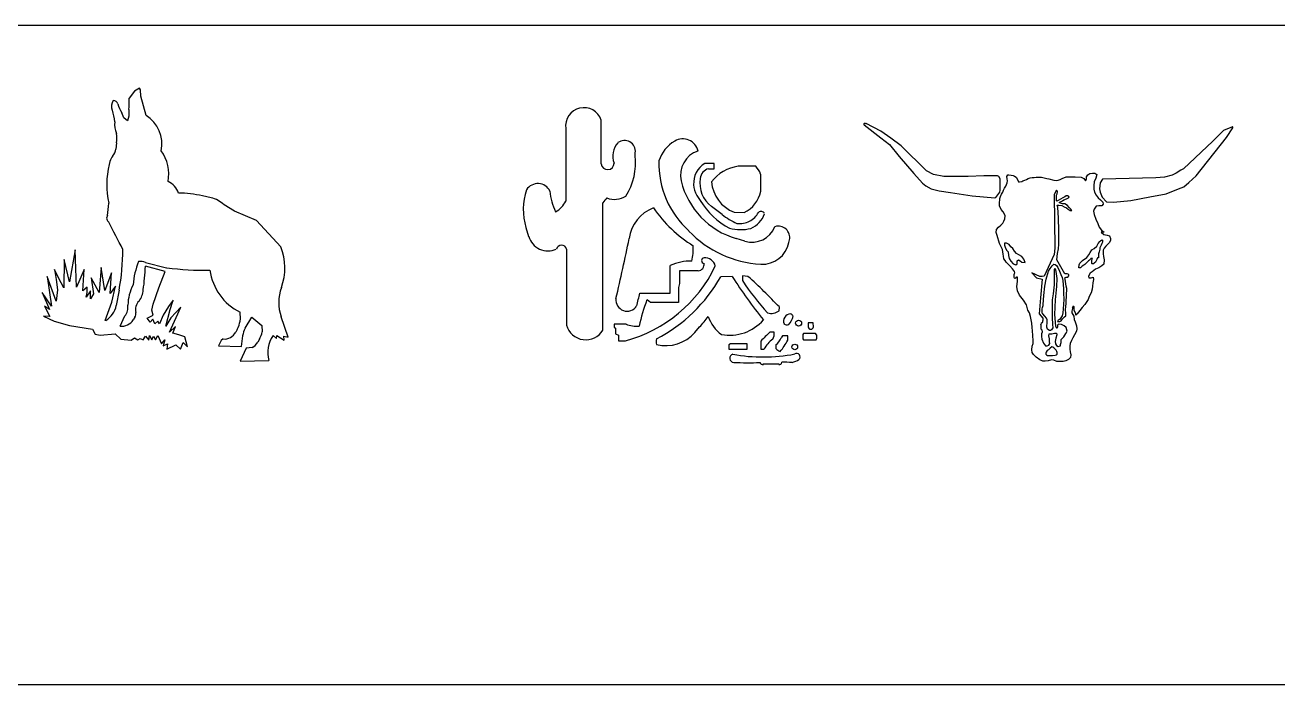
# Model space of a CAD drawing. Header units: metres. Extents: x 19 to 127, y -3 to 12.
# Drawn here: x 46.01 to 75.41, y -3.36 to 12.14 of the extents above; entities that cross this region are included whole.
import ezdxf

# ---------------------------------------------------------------- set-up
doc = ezdxf.new("R2010")
doc.units = ezdxf.units.M

msp = doc.modelspace()

# ---------------------------------------------------------------- linework, layer by layer
at = {"layer": '1', "color": 2, "linetype": 'CONTINUOUS'}
for p, q in [((58.698, 9.706), (58.698, 8.002)), ((59.531, 8.874), (59.531, 9.905)), ((60.33, 9.072), (60.33, 9.138)), ((62.183, 8.887), (61.96, 8.887)), ((62.183, 8.762), (62.183, 8.887)), ((62.052, 8.762), (62.183, 8.762)), ((63.159, 8.819), (62.743, 8.819)), ((63.273, 8.232), (63.273, 8.636)), ((59.571, 4.971), (59.571, 7.963)), ((61.778, 8.136), (61.854, 8.013)), ((62.367, 7.685), (62.116, 7.875)), ((62.651, 7.741), (62.885, 7.736)), ((57.764, 7.38), (57.828, 7.169)), ((62.901, 7.061), (62.701, 7.12)), ((63.936, 7.03), (63.949, 7.093)), ((58.717, 6.873), (58.717, 5.09)), ((61.147, 5.84), (61.147, 6.487)), ((61.807, 6.364), (61.371, 6.364)), ((61.371, 6.364), (61.371, 6.07)), ((62.606, 6.228), (62.336, 6.225)), ((62.975, 6.232), (62.843, 6.243)), ((62.843, 6.243), (62.843, 6.134)), ((61.371, 6.07), (61.342, 5.976)), ((61.342, 5.976), (61.342, 5.617)), ((60.435, 5.84), (61.147, 5.84)), ((60.688, 5.617), (60.606, 5.679)), ((61.342, 5.617), (60.688, 5.617)), ((63.705, 5.426), (63.711, 5.514)), ((60.113, 5.113), (59.835, 5.113)), ((59.835, 5.113), (59.835, 5.041)), ((59.835, 5.041), (59.87, 5.02)), ((59.87, 5.02), (59.87, 4.884)), ((61.728, 4.916), (61.841, 5.046)), ((64.506, 5.146), (64.387, 5.146)), ((64.387, 5.146), (64.387, 5.043)), ((64.509, 5.045), (64.506, 5.146)), ((59.87, 4.884), (59.934, 4.852)), ((59.934, 4.852), (59.934, 4.72)), ((59.934, 4.72), (60.098, 4.72)), ((63.277, 4.712), (63.277, 4.525)), ((63.592, 4.922), (63.489, 4.922)), ((63.555, 4.762), (63.592, 4.838)), ((63.592, 4.838), (63.592, 4.922)), ((63.783, 4.836), (63.752, 4.788)), ((63.908, 4.836), (63.783, 4.836)), ((63.908, 4.733), (63.908, 4.836)), ((64.277, 4.891), (64.26, 4.871)), ((64.26, 4.871), (64.26, 4.768)), ((64.26, 4.768), (64.276, 4.747)), ((64.276, 4.747), (64.574, 4.747)), ((64.56, 4.891), (64.277, 4.891)), ((64.593, 4.852), (64.56, 4.891)), ((64.574, 4.747), (64.593, 4.785)), ((64.593, 4.785), (64.593, 4.852)), ((62.565, 4.647), (62.527, 4.628)), ((62.527, 4.628), (62.527, 4.524)), ((62.527, 4.524), (62.958, 4.524)), ((62.958, 4.647), (62.565, 4.647)), ((62.958, 4.524), (62.958, 4.647)), ((63.277, 4.525), (63.346, 4.525)), ((63.626, 4.627), (63.629, 4.542)), ((63.329, 4.159), (63.329, 4.178)), ((63.329, 4.178), (63.697, 4.178)), ((63.697, 4.178), (63.697, 4.166))]:
    msp.add_line(p, q, dxfattribs=at)
at = {"layer": '1', "color": 15, "linetype": 'CONTINUOUS'}
for p, q in [((65.695, 9.816), (65.699, 9.822)), ((65.698, 9.791), (65.695, 9.797)), ((65.699, 9.822), (65.703, 9.824)), ((65.737, 9.824), (65.749, 9.821)), ((74.347, 9.746), (74.344, 9.746)), ((74.352, 9.743), (74.347, 9.746)), ((74.351, 9.723), (74.353, 9.729)), ((74.353, 9.741), (74.352, 9.743)), ((74.353, 9.729), (74.353, 9.741)), ((68.866, 8.578), (68.833, 8.599)), ((68.884, 8.212), (68.897, 8.256)), ((68.767, 8.075), (68.792, 8.085)), ((70.195, 6.402), (70.186, 6.409)), ((70.592, 5.512), (70.6, 5.523)), ((70.63, 5.516), (70.621, 5.523)), ((69.846, 5.107), (69.857, 5.13)), ((69.884, 5.151), (69.893, 5.165)), ((69.893, 5.165), (69.897, 5.201))]:
    msp.add_line(p, q, dxfattribs=at)
at = {"layer": '1', "color": 7, "linetype": 'CONTINUOUS'}
for p, q in [((65.695, 9.816), (65.695, 9.797)), ((65.698, 9.791), (66.094, 9.489)), ((65.737, 9.824), (65.703, 9.824)), ((66.091, 9.641), (65.749, 9.821)), ((74.344, 9.746), (74.137, 9.659)), ((74.204, 9.498), (74.351, 9.723)), ((66.327, 9.483), (66.091, 9.641)), ((66.094, 9.489), (66.299, 9.333)), ((66.57, 9.299), (66.327, 9.483)), ((73.882, 9.411), (73.197, 8.763)), ((73.491, 8.597), (74.204, 9.498)), ((74.137, 9.659), (73.882, 9.411)), ((66.299, 9.333), (66.521, 9.047)), ((67.163, 8.712), (66.57, 9.299)), ((66.521, 9.047), (66.871, 8.648)), ((66.871, 8.648), (67.067, 8.42)), ((67.327, 8.623), (67.163, 8.712)), ((67.575, 8.577), (67.327, 8.623)), ((68.144, 8.577), (67.575, 8.577)), ((68.51, 8.599), (68.144, 8.577)), ((68.833, 8.599), (68.51, 8.599)), ((68.897, 8.528), (68.866, 8.578)), ((68.897, 8.396), (68.897, 8.528)), ((69.053, 8.576), (69.074, 8.616)), ((69.057, 8.528), (69.053, 8.576)), ((69.062, 8.474), (69.057, 8.528)), ((69.074, 8.616), (69.098, 8.618)), ((69.098, 8.618), (69.149, 8.614)), ((69.149, 8.614), (69.195, 8.604)), ((69.195, 8.604), (69.23, 8.59)), ((69.23, 8.59), (69.272, 8.56)), ((69.272, 8.56), (69.304, 8.507)), ((69.509, 8.51), (69.55, 8.531)), ((69.55, 8.531), (69.595, 8.548)), ((69.595, 8.548), (69.641, 8.559)), ((69.641, 8.559), (69.691, 8.559)), ((69.691, 8.559), (69.742, 8.562)), ((69.742, 8.562), (69.814, 8.561)), ((69.814, 8.561), (69.863, 8.56)), ((69.863, 8.56), (69.924, 8.55)), ((69.924, 8.55), (69.986, 8.532)), ((69.986, 8.532), (70.033, 8.526)), ((70.301, 8.512), (70.352, 8.534)), ((70.352, 8.534), (70.442, 8.569)), ((70.442, 8.569), (70.492, 8.572)), ((70.492, 8.572), (70.653, 8.568)), ((70.653, 8.568), (70.793, 8.561)), ((70.793, 8.561), (70.857, 8.534)), ((70.857, 8.534), (70.897, 8.48)), ((70.916, 8.574), (70.953, 8.617)), ((70.922, 8.514), (70.916, 8.574)), ((70.953, 8.617), (70.997, 8.651)), ((70.997, 8.651), (71.059, 8.661)), ((71.059, 8.661), (71.116, 8.661)), ((71.14, 8.542), (71.103, 8.455)), ((71.116, 8.661), (71.162, 8.63)), ((71.162, 8.63), (71.14, 8.542)), ((72.55, 8.547), (71.293, 8.518)), ((72.751, 8.565), (72.55, 8.547)), ((72.93, 8.607), (72.751, 8.565)), ((73.022, 8.661), (72.93, 8.607)), ((73.131, 8.725), (73.022, 8.661)), ((73.197, 8.763), (73.131, 8.725)), ((73.32, 8.442), (73.491, 8.597)), ((67.067, 8.42), (67.149, 8.357)), ((67.149, 8.357), (67.271, 8.29)), ((67.271, 8.29), (67.462, 8.241)), ((67.462, 8.241), (67.726, 8.202)), ((68.897, 8.256), (68.897, 8.396)), ((68.956, 8.215), (68.975, 8.259)), ((68.975, 8.259), (68.997, 8.306)), ((68.997, 8.306), (69.026, 8.354)), ((69.026, 8.354), (69.06, 8.427)), ((69.06, 8.427), (69.062, 8.474)), ((69.304, 8.507), (69.325, 8.453)), ((69.325, 8.453), (69.351, 8.453)), ((69.351, 8.453), (69.4, 8.464)), ((69.4, 8.464), (69.429, 8.481)), ((69.429, 8.481), (69.474, 8.493)), ((69.474, 8.493), (69.509, 8.51)), ((70.033, 8.526), (70.156, 8.493)), ((70.156, 8.493), (70.22, 8.484)), ((70.217, 8.255), (70.16, 8.159)), ((70.228, 8.242), (70.217, 8.255)), ((70.22, 8.484), (70.252, 8.493)), ((70.238, 8.218), (70.228, 8.242)), ((70.252, 8.493), (70.301, 8.512)), ((70.897, 8.48), (70.922, 8.514)), ((71.094, 8.371), (71.091, 8.284)), ((71.091, 8.284), (71.106, 8.215)), ((71.103, 8.455), (71.094, 8.371)), ((71.243, 8.429), (71.225, 8.288)), ((71.225, 8.288), (71.243, 8.209)), ((71.293, 8.518), (71.243, 8.429)), ((72.789, 8.175), (73.075, 8.286)), ((73.075, 8.286), (73.201, 8.334)), ((73.201, 8.334), (73.32, 8.442)), ((67.726, 8.202), (68.239, 8.124)), ((68.239, 8.124), (68.767, 8.075)), ((68.792, 8.085), (68.884, 8.212)), ((68.879, 7.98), (68.883, 8.023)), ((68.879, 7.929), (68.879, 7.98)), ((68.883, 8.023), (68.888, 8.063)), ((68.888, 8.063), (68.905, 8.108)), ((68.905, 8.108), (68.928, 8.162)), ((68.928, 8.162), (68.956, 8.215)), ((70.16, 8.159), (70.178, 6.895)), ((70.214, 8.073), (70.215, 8.142)), ((70.214, 8.035), (70.214, 8.073)), ((70.214, 8.009), (70.214, 8.035)), ((70.227, 7.997), (70.214, 8.009)), ((70.215, 8.142), (70.221, 8.155)), ((70.221, 8.155), (70.228, 8.175)), ((70.254, 8.014), (70.227, 7.997)), ((70.228, 8.175), (70.238, 8.218)), ((70.306, 8.047), (70.254, 8.014)), ((70.287, 7.961), (70.289, 7.974)), ((70.311, 7.954), (70.287, 7.961)), ((70.289, 7.974), (70.323, 7.991)), ((70.364, 8.08), (70.306, 8.047)), ((70.357, 7.938), (70.311, 7.954)), ((70.323, 7.991), (70.355, 8.005)), ((70.355, 8.005), (70.391, 8.029)), ((70.408, 8.104), (70.364, 8.08)), ((70.391, 8.029), (70.449, 8.054)), ((70.445, 8.123), (70.408, 8.104)), ((70.478, 8.124), (70.445, 8.123)), ((70.449, 8.054), (70.497, 8.075)), ((70.498, 8.116), (70.478, 8.124)), ((70.497, 8.075), (70.509, 8.096)), ((70.509, 8.096), (70.498, 8.116)), ((71.106, 8.215), (71.147, 8.143)), ((71.147, 8.143), (71.19, 8.081)), ((71.19, 8.081), (71.246, 8.028)), ((71.243, 8.209), (71.291, 8.095)), ((71.246, 8.028), (71.306, 7.975)), ((71.291, 8.095), (71.387, 7.981)), ((71.306, 7.975), (71.312, 7.928)), ((71.387, 7.981), (71.552, 7.974)), ((71.552, 7.974), (71.96, 8.019)), ((71.96, 8.019), (72.403, 8.103)), ((72.403, 8.103), (72.789, 8.175)), ((68.88, 7.89), (68.879, 7.929)), ((68.913, 7.801), (68.88, 7.89)), ((68.964, 7.751), (68.913, 7.801)), ((68.996, 7.698), (68.964, 7.751)), ((69.014, 7.656), (68.996, 7.698)), ((69.006, 7.588), (69.014, 7.656)), ((70.23, 7.907), (70.268, 7.909)), ((70.245, 7.862), (70.23, 7.907)), ((70.254, 7.728), (70.245, 7.862)), ((70.261, 7.607), (70.254, 7.728)), ((70.268, 7.909), (70.34, 7.902)), ((70.34, 7.902), (70.399, 7.869)), ((70.409, 7.938), (70.357, 7.938)), ((70.399, 7.869), (70.449, 7.845)), ((70.471, 7.9), (70.409, 7.938)), ((70.449, 7.845), (70.49, 7.809)), ((70.516, 7.852), (70.471, 7.9)), ((70.49, 7.809), (70.533, 7.781)), ((70.55, 7.814), (70.516, 7.852)), ((70.533, 7.781), (70.573, 7.781)), ((70.573, 7.781), (70.55, 7.814)), ((71.1, 7.813), (71.087, 7.766)), ((71.087, 7.766), (71.1, 7.686)), ((71.15, 7.879), (71.1, 7.813)), ((71.1, 7.686), (71.14, 7.577)), ((71.209, 7.888), (71.15, 7.879)), ((71.15, 7.879), (71.15, 7.879)), ((71.281, 7.891), (71.209, 7.888)), ((71.312, 7.928), (71.281, 7.891)), ((68.81, 7.334), (68.853, 7.39)), ((68.853, 7.39), (68.911, 7.435)), ((68.911, 7.435), (68.956, 7.482)), ((68.956, 7.482), (68.981, 7.533)), ((68.981, 7.533), (69.006, 7.588)), ((70.272, 7.305), (70.261, 7.607)), ((71.14, 7.577), (71.186, 7.472)), ((71.186, 7.472), (71.215, 7.389)), ((71.215, 7.389), (71.269, 7.318)), ((68.798, 7.266), (68.81, 7.334)), ((68.82, 7.196), (68.798, 7.266)), ((68.881, 7.004), (68.82, 7.196)), ((70.269, 6.994), (70.274, 7.083)), ((70.272, 7.205), (70.272, 7.305)), ((70.274, 7.083), (70.272, 7.205)), ((71.232, 7.054), (71.248, 7.07)), ((71.248, 7.07), (71.28, 7.089)), ((71.298, 7.271), (71.267, 7.271)), ((71.267, 7.271), (71.33, 7.22)), ((71.269, 7.318), (71.333, 7.271)), ((71.28, 7.089), (71.298, 7.087)), ((71.298, 7.087), (71.297, 7.036)), ((71.333, 7.271), (71.298, 7.271)), ((71.33, 7.22), (71.406, 7.201)), ((71.406, 7.201), (71.457, 7.184)), ((71.457, 7.184), (71.484, 7.127)), ((71.486, 7.081), (71.457, 7.03)), ((71.484, 7.127), (71.486, 7.081)), ((68.908, 6.946), (68.881, 7.004)), ((68.947, 6.864), (68.908, 6.946)), ((68.956, 6.807), (68.947, 6.864)), ((68.967, 6.759), (68.956, 6.807)), ((69.045, 7.013), (68.993, 7.013)), ((68.993, 7.013), (68.993, 6.965)), ((68.993, 6.965), (69.011, 6.921)), ((69.011, 6.921), (69.045, 6.851)), ((69.103, 6.979), (69.045, 7.013)), ((69.045, 6.851), (69.083, 6.807)), ((69.083, 6.807), (69.089, 6.725)), ((69.147, 6.929), (69.103, 6.979)), ((69.187, 6.885), (69.147, 6.929)), ((69.229, 6.825), (69.187, 6.885)), ((69.279, 6.768), (69.229, 6.825)), ((69.329, 6.739), (69.279, 6.768)), ((70.178, 6.895), (70.16, 6.744)), ((70.226, 6.62), (70.242, 6.774)), ((70.242, 6.774), (70.261, 6.883)), ((70.261, 6.883), (70.269, 6.994)), ((70.972, 6.736), (71.007, 6.796)), ((71.007, 6.796), (71.046, 6.859)), ((71.046, 6.859), (71.099, 6.89)), ((71.099, 6.89), (71.164, 6.945)), ((71.164, 6.945), (71.196, 7.003)), ((71.196, 7.003), (71.232, 7.054)), ((71.204, 6.764), (71.2, 6.715)), ((71.213, 6.814), (71.204, 6.764)), ((71.229, 6.871), (71.213, 6.814)), ((71.232, 6.903), (71.229, 6.871)), ((71.248, 6.937), (71.232, 6.903)), ((71.264, 6.969), (71.248, 6.937)), ((71.281, 7.003), (71.264, 6.969)), ((71.297, 7.036), (71.281, 7.003)), ((71.335, 6.894), (71.31, 6.848)), ((71.31, 6.848), (71.31, 6.766)), ((71.31, 6.766), (71.319, 6.699)), ((71.375, 6.946), (71.335, 6.894)), ((71.457, 7.03), (71.375, 6.946)), ((68.971, 6.711), (68.967, 6.759)), ((68.98, 6.649), (68.971, 6.711)), ((69.007, 6.605), (68.98, 6.649)), ((69.033, 6.571), (69.007, 6.605)), ((69.075, 6.525), (69.033, 6.571)), ((69.118, 6.48), (69.075, 6.525)), ((69.089, 6.725), (69.101, 6.653)), ((69.101, 6.653), (69.147, 6.589)), ((69.183, 6.408), (69.118, 6.48)), ((69.147, 6.589), (69.195, 6.527)), ((69.195, 6.527), (69.261, 6.501)), ((69.261, 6.501), (69.293, 6.527)), ((69.291, 6.563), (69.295, 6.601)), ((69.293, 6.527), (69.291, 6.563)), ((69.295, 6.601), (69.321, 6.621)), ((69.321, 6.621), (69.359, 6.601)), ((69.399, 6.699), (69.329, 6.739)), ((69.359, 6.601), (69.403, 6.567)), ((69.445, 6.637), (69.399, 6.699)), ((69.403, 6.567), (69.479, 6.563)), ((69.479, 6.563), (69.445, 6.637)), ((69.479, 6.563), (69.479, 6.563)), ((70.16, 6.744), (69.923, 6.242)), ((70.07, 6.416), (70.111, 6.481)), ((70.111, 6.481), (70.15, 6.517)), ((70.15, 6.517), (70.186, 6.512)), ((70.186, 6.512), (70.212, 6.489)), ((70.212, 6.489), (70.248, 6.445)), ((70.408, 6.296), (70.226, 6.62)), ((70.741, 6.436), (70.748, 6.501)), ((70.748, 6.501), (70.764, 6.541)), ((70.764, 6.541), (70.829, 6.608)), ((70.819, 6.472), (70.781, 6.431)), ((70.856, 6.496), (70.819, 6.472)), ((70.829, 6.608), (70.931, 6.675)), ((70.88, 6.516), (70.856, 6.496)), ((70.946, 6.573), (70.88, 6.516)), ((70.931, 6.675), (70.972, 6.736)), ((70.967, 6.599), (70.946, 6.573)), ((70.99, 6.617), (70.967, 6.599)), ((71.013, 6.637), (70.99, 6.617)), ((71.022, 6.652), (71.013, 6.637)), ((71.063, 6.652), (71.022, 6.652)), ((71.041, 6.539), (71.045, 6.559)), ((71.055, 6.53), (71.041, 6.539)), ((71.045, 6.559), (71.047, 6.6)), ((71.047, 6.6), (71.052, 6.642)), ((71.052, 6.642), (71.063, 6.652)), ((71.085, 6.53), (71.055, 6.53)), ((71.102, 6.545), (71.085, 6.53)), ((71.127, 6.569), (71.102, 6.545)), ((71.15, 6.602), (71.127, 6.569)), ((71.163, 6.631), (71.15, 6.602)), ((71.177, 6.67), (71.163, 6.631)), ((71.199, 6.67), (71.177, 6.67)), ((71.2, 6.715), (71.199, 6.67)), ((71.277, 6.484), (71.211, 6.432)), ((71.326, 6.524), (71.277, 6.484)), ((71.319, 6.699), (71.335, 6.619)), ((71.335, 6.619), (71.326, 6.524)), ((69.205, 6.379), (69.183, 6.408)), ((69.228, 6.348), (69.205, 6.379)), ((69.224, 6.249), (69.225, 6.274)), ((69.224, 6.225), (69.224, 6.249)), ((69.225, 6.206), (69.224, 6.225)), ((69.225, 6.274), (69.231, 6.298)), ((69.23, 6.191), (69.225, 6.206)), ((69.234, 6.32), (69.228, 6.348)), ((69.242, 6.18), (69.23, 6.191)), ((69.231, 6.298), (69.234, 6.32)), ((69.256, 6.186), (69.242, 6.18)), ((69.262, 6.21), (69.256, 6.186)), ((69.273, 6.218), (69.262, 6.21)), ((69.284, 6.218), (69.273, 6.218)), ((69.298, 6.218), (69.284, 6.218)), ((69.298, 6.117), (69.298, 6.218)), ((69.298, 6.218), (69.298, 6.218)), ((69.824, 6.233), (69.636, 6.313)), ((69.636, 6.313), (69.749, 6.202)), ((69.749, 6.202), (69.88, 6.165)), ((69.879, 6.234), (69.824, 6.233)), ((69.923, 6.242), (69.879, 6.234)), ((69.97, 6.172), (70.031, 6.354)), ((70.031, 6.354), (70.07, 6.416)), ((70.163, 6.406), (70.16, 6.389)), ((70.16, 6.389), (70.16, 6.034)), ((70.175, 6.409), (70.163, 6.406)), ((70.186, 6.409), (70.175, 6.409)), ((70.198, 6.387), (70.195, 6.402)), ((70.205, 6.346), (70.198, 6.387)), ((70.232, 6.182), (70.205, 6.346)), ((70.221, 5.996), (70.232, 6.182)), ((70.248, 6.445), (70.289, 6.359)), ((70.289, 6.359), (70.32, 6.276)), ((70.32, 6.276), (70.35, 6.204)), ((70.35, 6.204), (70.366, 6.134)), ((70.431, 6.296), (70.408, 6.296)), ((70.413, 6.202), (70.44, 6.212)), ((70.417, 6.168), (70.413, 6.202)), ((70.465, 6.296), (70.431, 6.296)), ((70.44, 6.212), (70.482, 6.212)), ((70.491, 6.289), (70.465, 6.296)), ((70.482, 6.212), (70.503, 6.243)), ((70.501, 6.266), (70.491, 6.289)), ((70.503, 6.243), (70.501, 6.266)), ((70.756, 6.431), (70.741, 6.436)), ((70.781, 6.431), (70.756, 6.431)), ((71.005, 6.308), (70.964, 6.236)), ((70.964, 6.236), (70.971, 6.199)), ((70.971, 6.199), (70.971, 6.199)), ((70.971, 6.199), (71.026, 6.199)), ((71.05, 6.344), (71.005, 6.308)), ((71.026, 6.199), (71.077, 6.216)), ((71.026, 6.199), (71.026, 6.199)), ((71.133, 6.405), (71.05, 6.344)), ((71.077, 6.216), (71.08, 6.158)), ((71.211, 6.432), (71.133, 6.405)), ((69.287, 5.993), (69.298, 6.117)), ((69.298, 5.897), (69.287, 5.993)), ((69.351, 5.79), (69.298, 5.897)), ((69.88, 6.165), (69.843, 5.731)), ((69.922, 5.788), (69.945, 6.007)), ((69.945, 6.007), (69.97, 6.172)), ((70.16, 6.034), (70.139, 5.82)), ((70.194, 5.679), (70.221, 5.996)), ((70.366, 6.134), (70.375, 6.038)), ((70.375, 6.038), (70.383, 5.948)), ((70.383, 5.948), (70.383, 5.844)), ((70.428, 6.112), (70.417, 6.168)), ((70.443, 6.005), (70.428, 6.112)), ((70.457, 5.945), (70.443, 6.005)), ((70.448, 5.783), (70.457, 5.945)), ((71.05, 5.933), (71.029, 5.844)), ((71.06, 6.001), (71.05, 5.933)), ((71.07, 6.083), (71.06, 6.001)), ((71.08, 6.158), (71.07, 6.083)), ((69.442, 5.672), (69.351, 5.79)), ((69.512, 5.565), (69.442, 5.672)), ((69.843, 5.731), (69.812, 5.357)), ((69.906, 5.575), (69.922, 5.788)), ((70.139, 5.82), (70.112, 5.679)), ((70.112, 5.679), (70.112, 5.54)), ((70.177, 5.34), (70.194, 5.679)), ((70.384, 5.687), (70.376, 5.583)), ((70.383, 5.844), (70.384, 5.687)), ((70.432, 5.531), (70.442, 5.591)), ((70.442, 5.591), (70.446, 5.638)), ((70.446, 5.638), (70.448, 5.783)), ((70.961, 5.687), (70.882, 5.571)), ((70.981, 5.759), (70.961, 5.687)), ((71.029, 5.844), (70.981, 5.759)), ((69.545, 5.442), (69.512, 5.565)), ((69.581, 5.376), (69.545, 5.442)), ((69.602, 5.294), (69.581, 5.376)), ((69.617, 5.213), (69.602, 5.294)), ((69.812, 5.357), (69.891, 5.255)), ((69.876, 5.415), (69.881, 5.475)), ((69.876, 5.37), (69.876, 5.415)), ((69.892, 5.354), (69.876, 5.37)), ((69.881, 5.475), (69.884, 5.503)), ((69.884, 5.503), (69.903, 5.546)), ((69.944, 5.3), (69.892, 5.354)), ((69.903, 5.546), (69.906, 5.575)), ((69.981, 5.256), (69.944, 5.3)), ((70.112, 5.54), (70.111, 5.266)), ((70.197, 5.067), (70.177, 5.34)), ((70.345, 5.308), (70.316, 5.261)), ((70.367, 5.377), (70.345, 5.308)), ((70.375, 5.471), (70.367, 5.377)), ((70.376, 5.583), (70.375, 5.471)), ((70.406, 5.285), (70.431, 5.308)), ((70.423, 5.443), (70.432, 5.531)), ((70.435, 5.375), (70.423, 5.443)), ((70.431, 5.308), (70.435, 5.375)), ((70.592, 5.482), (70.578, 5.417)), ((70.578, 5.417), (70.578, 5.376)), ((70.578, 5.376), (70.619, 5.298)), ((70.592, 5.512), (70.592, 5.482)), ((70.621, 5.523), (70.6, 5.523)), ((70.619, 5.298), (70.633, 5.223)), ((70.63, 5.489), (70.63, 5.516)), ((70.63, 5.434), (70.63, 5.489)), ((70.671, 5.359), (70.63, 5.434)), ((70.671, 5.321), (70.671, 5.359)), ((70.7, 5.357), (70.671, 5.321)), ((70.763, 5.434), (70.7, 5.357)), ((70.821, 5.506), (70.763, 5.434)), ((70.882, 5.571), (70.821, 5.506)), ((69.635, 5.135), (69.617, 5.213)), ((69.647, 5.033), (69.635, 5.135)), ((69.656, 4.952), (69.647, 5.033)), ((69.846, 5.107), (69.846, 5.059)), ((69.846, 5.059), (69.846, 5.003)), ((69.846, 5.003), (69.874, 4.979)), ((69.884, 5.151), (69.857, 5.13)), ((69.891, 5.255), (69.897, 5.201)), ((69.998, 5.21), (69.981, 5.256)), ((69.991, 5.039), (69.994, 5.164)), ((70.004, 4.993), (69.991, 5.039)), ((69.994, 5.164), (69.998, 5.21)), ((70.126, 5.022), (70.095, 4.975)), ((70.111, 5.266), (70.122, 5.105)), ((70.122, 5.105), (70.126, 5.022)), ((70.224, 5.012), (70.197, 5.067)), ((70.235, 5.047), (70.224, 5.012)), ((70.224, 5.012), (70.224, 5.012)), ((70.253, 5.203), (70.235, 5.173)), ((70.235, 5.173), (70.235, 5.173)), ((70.235, 5.173), (70.29, 5.173)), ((70.266, 5.108), (70.235, 5.089)), ((70.235, 5.089), (70.235, 5.047)), ((70.282, 5.224), (70.253, 5.203)), ((70.334, 5.105), (70.266, 5.108)), ((70.316, 5.261), (70.282, 5.224)), ((70.29, 5.173), (70.327, 5.193)), ((70.327, 5.193), (70.355, 5.238)), ((70.398, 5.069), (70.334, 5.105)), ((70.355, 5.238), (70.406, 5.285)), ((70.442, 5.031), (70.398, 5.069)), ((70.468, 4.947), (70.442, 5.031)), ((70.633, 5.223), (70.654, 5.168)), ((70.654, 5.168), (70.687, 5.072)), ((70.69, 5.003), (70.681, 4.949)), ((70.687, 5.072), (70.69, 5.003)), ((69.659, 4.844), (69.656, 4.952)), ((69.668, 4.721), (69.659, 4.844)), ((69.668, 4.661), (69.668, 4.721)), ((69.863, 4.883), (69.861, 4.821)), ((69.861, 4.821), (69.874, 4.761)), ((69.881, 4.921), (69.863, 4.883)), ((69.874, 4.979), (69.881, 4.921)), ((69.874, 4.761), (69.914, 4.663)), ((70.032, 4.97), (70.004, 4.993)), ((70.053, 4.961), (70.032, 4.97)), ((70.035, 4.836), (70.046, 4.888)), ((70.048, 4.767), (70.035, 4.836)), ((70.046, 4.888), (70.046, 4.888)), ((70.046, 4.888), (70.106, 4.885)), ((70.054, 4.693), (70.048, 4.767)), ((70.077, 4.961), (70.053, 4.961)), ((70.095, 4.975), (70.077, 4.961)), ((70.106, 4.885), (70.172, 4.896)), ((70.172, 4.896), (70.212, 4.903)), ((70.2, 4.781), (70.186, 4.704)), ((70.224, 4.86), (70.2, 4.781)), ((70.212, 4.903), (70.224, 4.86)), ((70.326, 4.753), (70.387, 4.814)), ((70.326, 4.718), (70.326, 4.753)), ((70.326, 4.682), (70.326, 4.718)), ((70.387, 4.814), (70.433, 4.891)), ((70.433, 4.891), (70.468, 4.947)), ((70.564, 4.727), (70.537, 4.661)), ((70.597, 4.787), (70.564, 4.727)), ((70.639, 4.862), (70.597, 4.787)), ((70.681, 4.949), (70.639, 4.862)), ((69.638, 4.511), (69.647, 4.598)), ((69.644, 4.448), (69.638, 4.511)), ((69.674, 4.397), (69.644, 4.448)), ((69.647, 4.598), (69.668, 4.661)), ((69.914, 4.663), (69.96, 4.599)), ((69.96, 4.599), (69.996, 4.602)), ((69.974, 4.457), (69.965, 4.43)), ((69.965, 4.43), (69.966, 4.407)), ((69.998, 4.491), (69.974, 4.457)), ((69.996, 4.602), (70.037, 4.619)), ((70.026, 4.512), (69.998, 4.491)), ((70.063, 4.545), (70.026, 4.512)), ((70.037, 4.619), (70.057, 4.654)), ((70.057, 4.654), (70.054, 4.693)), ((70.103, 4.578), (70.063, 4.545)), ((70.133, 4.572), (70.103, 4.578)), ((70.152, 4.555), (70.133, 4.572)), ((70.182, 4.525), (70.152, 4.555)), ((70.204, 4.5), (70.182, 4.525)), ((70.186, 4.704), (70.191, 4.652)), ((70.191, 4.652), (70.216, 4.608)), ((70.226, 4.472), (70.204, 4.5)), ((70.216, 4.608), (70.257, 4.588)), ((70.234, 4.443), (70.226, 4.472)), ((70.234, 4.407), (70.234, 4.443)), ((70.257, 4.588), (70.307, 4.602)), ((70.307, 4.632), (70.326, 4.682)), ((70.307, 4.602), (70.307, 4.632)), ((70.537, 4.661), (70.527, 4.604)), ((70.527, 4.604), (70.527, 4.523)), ((70.527, 4.523), (70.537, 4.463)), ((70.537, 4.463), (70.552, 4.394)), ((69.74, 4.34), (69.674, 4.397)), ((69.822, 4.274), (69.74, 4.34)), ((69.894, 4.244), (69.822, 4.274)), ((69.951, 4.244), (69.894, 4.244)), ((70.023, 4.253), (69.951, 4.244)), ((69.966, 4.407), (69.979, 4.39)), ((69.979, 4.39), (70.002, 4.378)), ((70.002, 4.378), (70.049, 4.376)), ((70.098, 4.277), (70.023, 4.253)), ((70.049, 4.376), (70.119, 4.377)), ((70.155, 4.268), (70.098, 4.277)), ((70.119, 4.377), (70.185, 4.381)), ((70.227, 4.235), (70.155, 4.268)), ((70.185, 4.381), (70.214, 4.387)), ((70.214, 4.387), (70.234, 4.407)), ((70.296, 4.235), (70.227, 4.235)), ((70.371, 4.238), (70.296, 4.235)), ((70.434, 4.253), (70.371, 4.238)), ((70.494, 4.28), (70.434, 4.253)), ((70.543, 4.331), (70.494, 4.28)), ((70.552, 4.394), (70.543, 4.331))]:
    msp.add_line(p, q, dxfattribs=at)
at = {"layer": '1', "color": 2, "linetype": 'CONTINUOUS'}
for centre, radius in [((64.163, 5.135), 0.0701), ((64.074, 4.575), 0.0664)]:
    msp.add_circle(centre, radius, dxfattribs=at)
for centre, radius, start, end in [((59.124, 9.766), 0.43, 18.83, 187.9212), ((60.077, 9.17), 0.255, 352.8755, 126.7757), ((61.449, 9.102), 0.362, 11.9648, 122.1648), ((60.265, 9.06), 0.463, 137.3229, 201.4057), ((61.649, 8.714), 0.798, 119.4972, 163.1126), ((61.99, 8.607), 0.601, 108.2024, 192.7325), ((59.682, 8.892), 0.152, 186.5917, 359.5401), ((58.845, 8.909), 1.493, 328.0319, 6.2642), ((63.013, 8.882), 2.128, 178.2654, 228.0299), ((62.255, 8.416), 0.556, 121.9626, 183.3826), ((62.533, 8.423), 0.688, 170.8651, 232.7888), ((62.112, 8.509), 0.26, 103.4083, 174.8246), ((62.864, 7.898), 0.929, 97.5423, 143.2315), ((62.801, 8.468), 0.501, 19.643, 44.4345), ((59.154, 7.802), 1.452, 161.268, 196.8963), ((58.044, 8.097), 0.316, 25.9575, 147.1841), ((59.713, 8.354), 1.39, 184.8978, 205.6502), ((63.236, 8.93), 1.888, 193.9778, 253.524), ((62.227, 8.414), 0.528, 183.3826, 211.7583), ((62.94, 8.511), 0.822, 183.9628, 249.407), ((58.214, 8.225), 0.532, 297.5443, 335.355), ((60.048, 7.66), 0.566, 132.6319, 147.57), ((59.846, 8.548), 0.505, 249.011, 301.7826), ((63.409, 8.975), 1.829, 211.7582, 241.7293), ((62.601, 8.358), 0.684, 294.5507, 349.3542), ((61.063, 7.017), 0.88, 110.3868, 173.2907), ((63.364, 9.643), 3.169, 214.641, 238.1359), ((63.409, 9.058), 1.724, 232.7888, 246.322), ((62.785, 7.961), 0.489, 297.8344, 332.7862), ((62.794, 7.91), 0.606, 294.4541, 340.3654), ((63.279, 7.659), 0.0983, 29.0701, 127.0006), ((62.805, 8.35), 1.019, 255.0844, 283.6148), ((62.79, 7.949), 0.476, 261.1948, 298.0202), ((63.067, 7.622), 0.585, 253.5239, 337.8283), ((63.688, 7.146), 0.267, 348.3323, 107.1824), ((58.285, 7.308), 0.477, 196.8963, 293.8148), ((-26.902, 25.634), 89.037, 347.07035, 347.99838), ((63.412, 9.029), 2.513, 223.518, 266.8745), ((58.598, 6.843), 0.123, 14.005, 167.0678), ((60.242, 6.896), 1.449, 347.9605, 2.2287), ((63.309, 7.159), 0.64, 266.8745, 348.3324), ((59.25, 7.882), 3.274, 285.0079, 334.6163), ((61.626, 5.466), 1.127, 88.2741, 115.1126), ((61.79, 6.518), 0.155, 276.1974, 7.704), ((61.951, 6.604), 0.0656, 96.1719, 263.7947), ((61.964, 6.418), 0.252, 13.9419, 94.612), ((59.099, 8.052), 3.717, 297.7847, 330.5628), ((73.353, 13.182), 12.801, 212.9053, 218.506), ((54.419, -3.267), 12.785, 43.3815, 47.9899), ((68.388, 9.868), 6.685, 213.9606, 222.2056), ((60.14, 5.681), 0.265, 173.4596, 327.1428), ((52.828, 7.502), 7.787, 345.3914, 347.6815), ((64.209, 4.258), 3.874, 158.4737, 167.9601), ((58.846, 7.664), 3.978, 318.8341, 323.4306), ((62.834, 5.548), 0.832, 197.7513, 234.6362), ((63.522, 5.665), 0.301, 253.3629, 307.4263), ((63.984, 5.179), 0.174, 93.4955, 200.3898), ((63.458, 5.482), 0.607, 320.9261, 342.6561), ((63.919, 5.22), 0.143, 34.594, 67.8778), ((59.169, 5.211), 0.468, 195.0182, 329.115), ((60.357, 5.681), 0.618, 246.7365, 275.8857), ((62.544, 5.902), 1.05, 259.5143, 318.9472), ((63.899, 5.255), 0.158, 240.1929, 280.9751), ((64.448, 5.053), 0.0616, 189.7813, 352.7003), ((60.973, 4.698), 0.156, 155.2059, 204.7941), ((61.047, 5.513), 0.906, 256.2809, 318.8345), ((65.072, 3.111), 2.405, 131.166, 138.2549), ((64.152, 4.024), 0.949, 128.9345, 148.1152), ((63.451, 4.894), 0.319, 303.2684, 340.6366), ((62.685, 5.368), 1.378, 319.4332, 332.5571), ((63.331, 8.252), 3.912, 259.5435, 280.9198), ((63.79, 4.666), 0.203, 217.6168, 253.1707), ((64.117, 4.342), 0.0819, 312.5947, 122.8658), ((62.646, 4.31), 0.0979, 104.6854, 266.9553), ((62.994, 13.74), 9.534, 267.8788, 271.5688), ((63.337, 4.252), 0.0925, 207.242, 265.3391), ((63.716, 4.213), 0.051, 247.5648, 2.6337), ((63.805, -3.768), 7.984, 88.511, 90.2715), ((63.921, 4.645), 0.441, 281.9705, 304.6473)]:
    msp.add_arc(centre, radius, start, end, dxfattribs=at)
at = {"layer": 'OBJECT', "color": 1, "linetype": 'CONTINUOUS'}
for p, q in [((19.452, 12.137), (127.452, 12.137)), ((127.452, -3.363), (19.452, -3.363))]:
    msp.add_line(p, q, dxfattribs=at)
at = {"layer": 'OBJECT', "color": 2, "linetype": 'CONTINUOUS'}
for p, q in [((48.697, 10.658), (48.582, 10.583)), ((48.722, 10.614), (48.697, 10.658)), ((48.728, 10.467), (48.722, 10.614)), ((48.582, 10.583), (48.455, 10.417)), ((48.849, 10.014), (48.728, 10.467)), ((48.325, 9.955), (48.281, 10.076)), ((48.445, 10.151), (48.446, 9.995)), ((48.412, 9.886), (48.325, 9.955)), ((48.446, 9.995), (48.412, 9.886)), ((48.157, 9.371), (48.141, 9.222)), ((48.003, 8.935), (47.985, 8.862)), ((50.374, 8.08), (50.175, 8.125)), ((50.926, 7.768), (50.68, 7.912)), ((51.443, 7.549), (50.926, 7.768)), ((52.013, 6.931), (51.443, 7.549)), ((47.183, 6.858), (47.054, 6.109)), ((47.214, 5.983), (47.183, 6.858)), ((46.929, 6.629), (46.92, 5.963)), ((47.054, 6.109), (46.929, 6.629)), ((49.301, 6.351), (48.836, 6.471)), ((48.84, 6.563), (49.333, 6.436)), ((46.74, 5.651), (46.53, 6.232)), ((46.53, 6.232), (46.629, 5.537)), ((46.793, 6.199), (46.703, 6.394)), ((46.703, 6.394), (46.741, 6.162)), ((46.92, 5.963), (46.793, 6.199)), ((47.397, 6.394), (47.214, 5.983)), ((47.363, 5.893), (47.397, 6.394)), ((47.749, 5.855), (47.564, 6.197)), ((47.564, 6.197), (47.617, 5.824)), ((47.796, 6.445), (47.749, 5.855)), ((47.88, 5.9), (47.796, 6.445)), ((48.039, 6.318), (47.88, 5.9)), ((48.009, 5.833), (48.039, 6.318)), ((49.153, 5.965), (49.301, 6.351)), ((46.77, 5.92), (46.74, 5.651)), ((46.741, 6.162), (46.77, 5.92)), ((47.467, 5.98), (47.363, 5.893)), ((47.544, 5.898), (47.447, 5.742)), ((47.464, 5.852), (47.467, 5.98)), ((47.547, 5.706), (47.544, 5.898)), ((48.136, 6.002), (48.009, 5.833)), ((48.046, 5.627), (48.136, 6.002)), ((48.217, 5.907), (48.151, 5.547)), ((49.013, 5.579), (49.153, 5.965)), ((46.629, 5.537), (46.412, 5.854)), ((46.412, 5.854), (46.581, 5.456)), ((47.447, 5.742), (47.464, 5.852)), ((47.617, 5.824), (47.547, 5.706)), ((47.887, 5.194), (48.046, 5.627)), ((49.489, 5.675), (49.373, 5.53)), ((49.414, 5.454), (49.489, 5.675)), ((46.592, 5.289), (46.445, 5.3)), ((46.445, 5.3), (46.692, 5.178)), ((46.581, 5.456), (46.464, 5.532)), ((46.464, 5.532), (46.592, 5.289)), ((48.24, 5.063), (48.351, 5.305)), ((48.876, 5.25), (49.015, 5.325)), ((48.983, 5.439), (49.013, 5.579)), ((49.015, 5.325), (48.983, 5.439)), ((49.249, 5.321), (49.167, 5.122)), ((49.373, 5.53), (49.249, 5.321)), ((49.317, 5.066), (49.414, 5.454)), ((49.662, 5.511), (49.431, 5.258)), ((49.557, 5.268), (49.662, 5.511)), ((46.692, 5.178), (47.056, 5.083)), ((47.056, 5.083), (47.591, 4.992)), ((47.904, 5.198), (47.887, 5.194)), ((48.588, 5.275), (48.548, 5.213)), ((48.946, 5.156), (48.876, 5.25)), ((49.012, 5.225), (48.946, 5.156)), ((49.057, 5.117), (49.012, 5.225)), ((49.122, 5.18), (49.057, 5.117)), ((49.167, 5.122), (49.122, 5.18)), ((49.431, 5.258), (49.317, 5.066)), ((49.397, 4.925), (49.557, 5.268)), ((49.543, 5.056), (49.397, 4.925)), ((49.479, 4.899), (49.543, 5.056)), ((51.178, 5.016), (51.329, 5.274)), ((51.329, 5.274), (51.57, 5.082)), ((51.57, 5.082), (51.576, 4.933)), ((52.184, 4.809), (52.019, 5.285)), ((47.591, 4.992), (47.658, 4.878)), ((47.658, 4.878), (47.769, 4.854)), ((47.769, 4.854), (48.124, 4.885)), ((48.124, 4.885), (48.258, 4.762)), ((48.258, 4.762), (48.497, 4.737)), ((48.497, 4.737), (48.577, 4.787)), ((48.577, 4.787), (48.656, 4.744)), ((48.656, 4.744), (48.709, 4.775)), ((48.709, 4.775), (48.78, 4.74)), ((48.78, 4.74), (48.836, 4.826)), ((48.836, 4.826), (48.912, 4.732)), ((48.912, 4.732), (48.93, 4.843)), ((48.93, 4.843), (48.987, 4.74)), ((48.987, 4.74), (49.023, 4.833)), ((49.023, 4.833), (49.07, 4.743)), ((49.07, 4.743), (49.123, 4.843)), ((49.123, 4.843), (49.208, 4.652)), ((49.208, 4.652), (49.292, 4.74)), ((49.292, 4.74), (49.251, 4.603)), ((49.62, 4.863), (49.479, 4.899)), ((49.762, 4.814), (49.62, 4.863)), ((49.819, 4.576), (49.762, 4.814)), ((50.609, 4.726), (50.553, 4.601)), ((50.659, 4.764), (50.609, 4.726)), ((50.99, 4.989), (50.953, 4.921)), ((51.086, 4.585), (51.117, 4.835)), ((51.51, 4.759), (51.47, 4.686)), ((51.829, 4.842), (51.909, 4.778)), ((51.909, 4.778), (51.916, 4.847)), ((51.916, 4.847), (52.093, 4.737)), ((52.093, 4.737), (52.084, 4.83)), ((52.084, 4.83), (52.184, 4.809)), ((49.251, 4.603), (49.354, 4.653)), ((49.354, 4.653), (49.338, 4.524)), ((49.338, 4.524), (49.548, 4.627)), ((49.548, 4.627), (49.657, 4.525)), ((49.657, 4.525), (49.719, 4.677)), ((49.719, 4.677), (49.819, 4.576)), ((50.553, 4.601), (51.086, 4.585)), ((51.196, 4.545), (51.059, 4.245)), ((51.338, 4.562), (51.196, 4.545)), ((51.059, 4.245), (51.728, 4.258))]:
    msp.add_line(p, q, dxfattribs=at)
for centre, radius, start, end in [((48.291, 10.226), 0.251, 147.2209, 201.2195), ((48.092, 10.268), 0.0941, 10.8342, 97.0056), ((45.361, 10.395), 3.094, 355.4776, 0.4174), ((47.013, 9.778), 1.105, 4.5103, 18.8736), ((49.469, 10.752), 1.367, 199.9615, 209.6521), ((48.426, 9.338), 0.797, 348.695, 57.9544), ((48.744, 9.824), 0.632, 176.2592, 201.7963), ((47.172, 9.481), 0.991, 353.6065, 6.2251), ((47.853, 9.255), 0.289, 318.4316, 353.6062), ((48.442, 8.634), 0.941, 349.6445, 35.5447), ((49.957, 8.38), 2.03, 166.2772, 192.1717), ((48.294, 8.864), 0.3, 138.4316, 166.274), ((49.129, 8.008), 0.516, 20.6992, 62.3886), ((45.942, 8.004), 2.031, 350.244, 358.5297), ((49.578, 5.46), 2.731, 77.3777, 89.314), ((50.237, 7.47), 0.625, 44.8976, 77.3778), ((48.034, 7.599), 0.109, 145.975, 236.1267), ((-11.666, -23.675), 67.299, 26.99111, 27.60387), ((43.094, 6.851), 5.209, 349.5601, 0.1965), ((50.766, 6.433), 1.342, 339.804, 21.7679), ((50.541, 5.855), 2.005, 158.705, 174.8554), ((48.71, 6.195), 0.39, 70.5125, 95.4474), ((41.956, 6.827), 6.889, 352.3961, 357.034), ((50.206, 13.095), 6.716, 262.5351, 271.1945), ((51.655, 6.569), 1.323, 188.2164, 243.016), ((49.564, 5.521), 1.142, 153.2589, 178.3194), ((48.257, 5.964), 0.53, 323.9318, 354.7599), ((52.983, 5.618), 1.02, 159.804, 199.0751), ((48.875, 5.451), 0.276, 133.4751, 193.6238), ((47.65, 5.64), 0.509, 299.9576, 349.5601), ((48.126, 5.504), 0.3, 318.3893, 9.5923), ((48.468, 5.353), 0.143, 327.2876, 13.6238), ((50.442, 5.284), 0.622, 331.6948, 9.7672), ((48.272, 5.39), 0.328, 264.3938, 327.2882), ((51.584, 4.778), 0.471, 149.6863, 173.0101), ((50.687, 5.064), 0.302, 264.5718, 331.6921), ((50.918, 5.081), 0.674, 331.4499, 347.3148), ((52.409, 4.442), 0.705, 145.4014, 195.1329), ((51.217, 4.823), 0.288, 294.7187, 331.4681)]:
    msp.add_arc(centre, radius, start, end, dxfattribs=at)

doc.saveas('drawing.dxf')
